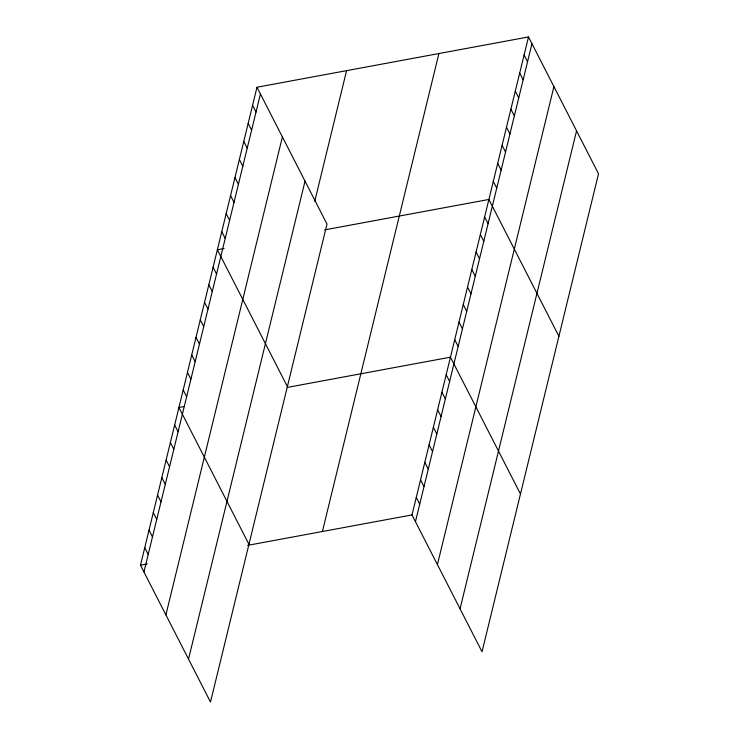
<?xml version="1.0" encoding="UTF-8"?>
<svg xmlns="http://www.w3.org/2000/svg" width="739" height="739" viewBox="0 0 739 739"><rect width="100%" height="100%" fill="white"/><g stroke="black" fill="none" stroke-linecap="round" stroke-linejoin="round"><path stroke-width="1.11" d="M256.978 87.248L326.998 224.083L210.495 702.05L140.475 565.215L256.978 87.248L528.505 36.95L598.525 173.785L482.022 651.752L412.002 514.917L528.505 36.95M143.929 571.958L260.424 93.992M165.896 614.885L282.39 136.927M188.528 659.123L305.031 181.157M314.74 201.294L346.582 70.648M322.398 531.517L438.901 53.55M415.457 521.66L531.951 43.693M437.423 564.587L553.917 86.62M460.055 608.816L576.559 130.858M224.083 248.516L217.368 249.764L287.388 386.599M324.55 229.903L488.895 199.456L558.915 336.291M184.519 406.45L178.921 407.485L248.941 544.32M287.212 387.43L450.448 357.186L520.468 494.021M140.475 565.215L147.2 563.968M247.667 545.354L412.002 514.917M524.099 55.009L527.554 61.753M519.702 73.059L523.147 79.803M515.295 91.119L518.75 97.862M510.898 109.178L514.353 115.921M506.501 127.228L509.947 133.971M502.095 145.287L505.55 152.031M497.698 163.347L501.144 170.09M493.292 181.397L496.747 188.149M484.618 216.98L488.073 223.723M480.35 234.512L483.805 241.256M476.082 252.036L479.528 258.779M471.805 269.559L475.26 276.303M467.538 287.083L470.983 293.826M463.261 304.607L466.715 311.35M458.993 322.139L462.438 328.883M454.716 339.663L458.171 346.406M446.18 374.71L449.626 381.453M441.904 392.233L445.358 398.977M437.636 409.757L441.081 416.51M433.359 427.29L436.814 434.033M429.091 444.813L432.546 451.557M252.572 105.307L256.027 112.051M424.823 462.337L428.269 469.08M248.175 123.367L251.62 130.11M420.546 479.86L424.001 486.604M243.768 141.417L247.223 148.169M416.279 497.384L419.724 504.127M239.371 159.476L242.817 166.22M234.965 177.536L238.42 184.279M230.568 195.595L234.023 202.338M226.171 213.645L229.617 220.388M221.765 231.704L225.219 238.448M213.091 267.287L216.545 274.03M208.823 284.811L212.269 291.554M204.546 302.334L208.001 309.078M200.278 319.858L203.733 326.601M196.011 337.39L199.456 344.134M191.734 354.914L195.188 361.657M187.466 372.438L190.911 379.181M183.189 389.961L186.644 396.704M174.644 425.017L178.099 431.761M170.376 442.541L173.831 449.284M166.109 460.064L169.554 466.808M161.832 477.588L165.287 484.331M157.564 495.112L161.01 501.855M153.287 512.635L156.742 519.388M149.019 530.168L152.474 536.911M144.752 547.691L148.197 554.435"/></g></svg>
